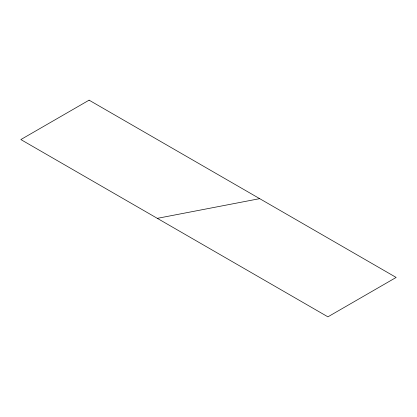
<?xml version="1.0" encoding="UTF-8"?>
<svg xmlns="http://www.w3.org/2000/svg" width="417" height="417" viewBox="0 0 417 417"><rect width="100%" height="100%" fill="white"/><g stroke="black" fill="none" stroke-linecap="round" stroke-linejoin="round"><path stroke-width="0.63" d="M157.324 218.346L259.676 198.654M89.087 100.163L20.85 139.559L327.913 316.837L396.15 277.441L89.087 100.163"/></g></svg>
